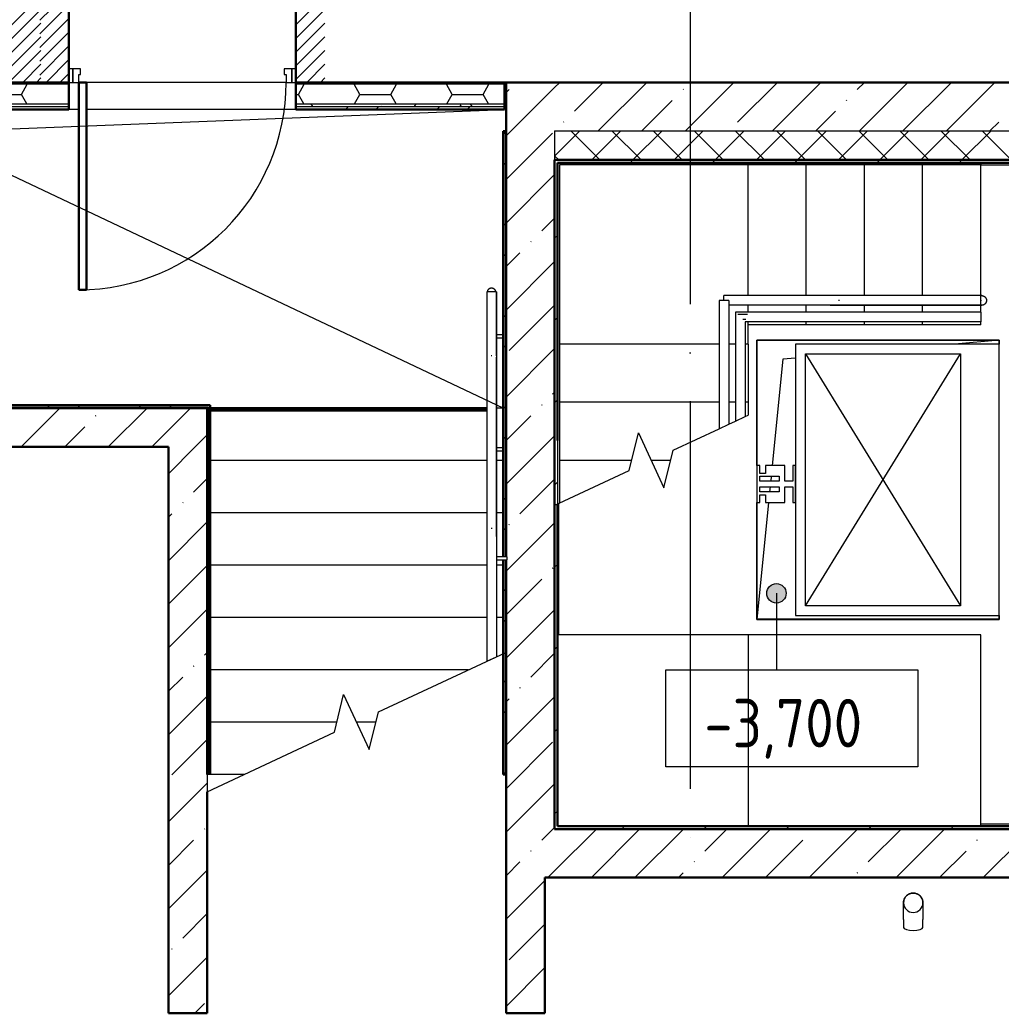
# Model space of a CAD drawing. Header units: millimetres. Extents: x -259809 to 472825, y -397243 to 31861.
# Drawn here: x -183625 to -178563, y -343376 to -338252 of the extents above; entities that cross this region are included whole.
import ezdxf

# ---------------------------------------------------------------- set-up
doc = ezdxf.new("R2010")
doc.units = ezdxf.units.MM
for name, pattern in [('ADSK_Линия сетки', [25, 20, -2.5, 0, -2.5]), ('ADSK_Сверху', [450, 300, -150]), ('ADSK_Штриховая_ш2 п1_5', [4.5, 3, -1.5])]:
    doc.linetypes.add(name, pattern=pattern)
for name, color, linetype, lineweight in [('Аннотация', 252, 'Continuous', 18), ('Двери', 252, 'Continuous', 9), ('Лестницы', 252, 'Continuous', 9), ('Линии', 7, 'Continuous', 9), ('Обобщенные модели', 252, 'Continuous', 18), ('Оборудование', 8, 'Continuous', 18), ('Ограждение', 252, 'Continuous', 9), ('Оси', 252, 'Continuous', 9), ('Отметки', 252, 'Continuous', 9), ('Перекрытие', 252, 'Continuous', 18), ('Стены внутренние', 252, 'Continuous', 18), ('Стены наружные', 252, 'Continuous', 18), ('Стены штриховка', 7, 'Continuous', 9)]:
    doc.layers.add(name, color=color, linetype=linetype, lineweight=lineweight)
doc.styles.add('GOST Common_2', font='', dxfattribs={"width": 0.9, "height": 250})
doc.styles.get('GOST Common_2').set_extended_font_data('GOST type B')
pattern_1 = [(0, (-204731, -798.36), (0, 600), []), (90, (-204731, -798.36), (-600, 4e-14), [])]

# ---------------------------------------------------------------- blocks, each defined once
blk = doc.blocks.new('подвал')
at = {"layer": 'Двери', "lineweight": 18, "true_color": 0x636466}
h = blk.add_hatch(dxfattribs=at)
h.set_pattern_fill('FP_1', color=251, angle=180, style=0, pattern_type=2)
h.set_pattern_definition([(225, (-184251.95, 14336.906), (35.3553, -35.3553), [])])
h.paths.add_polyline_path([(-183517, 14111.9), (-183517, 14561.9), (-183667, 14561.9), (-183667, 14111.9)])
h.paths.add_polyline_path([(-184987, 14111.9), (-184837, 14111.9), (-184837, 14561.9), (-184987, 14561.9)])
h = blk.add_hatch(dxfattribs=at)
h.set_pattern_fill('FP_1', color=251, angle=180, style=0, pattern_type=2)
h.set_pattern_definition([(225, (-182786.95, 14336.906), (35.3553, -35.3553), [])])
h.paths.add_polyline_path([(-182052, 14111.9), (-182052, 14561.9), (-182202, 14561.9), (-182202, 14111.9), (-182065.7, 14111.9)])
h.paths.add_polyline_path([(-183522, 14111.9), (-183372, 14111.9), (-183372, 14561.9), (-183522, 14561.9)])
at = {"layer": 'Ограждение', "true_color": 0x636466}
h = blk.add_hatch(dxfattribs=at)
h.set_pattern_fill('FP_22', color=251, style=0, pattern_type=2)
h.set_pattern_definition(pattern_1)
h.paths.add_polyline_path([(-177543.4, 13686.9), (-176542, 13686.9), (-176552, 13696.9), (-178668.7, 13696.9), (-178668.7, 13686.9)])
h = blk.add_hatch(dxfattribs=at)
h.set_pattern_fill('FP_22', color=251, style=0, pattern_type=2)
h.set_pattern_definition(pattern_1)
h.paths.add_polyline_path([(-180844.2, 11261.9), (-180844.2, 11940.2), (-180852, 11936.6), (-180852, 11261.9)])
h = blk.add_hatch(dxfattribs=at)
h.set_pattern_fill('FP_35', color=251, style=0, pattern_type=2)
h.set_pattern_definition(pattern_1)
h.paths.add_polyline_path([(-177543.4, 10274.9), (-177182, 10274.9), (-177192, 10284.9), (-178668.7, 10284.9), (-178668.7, 10274.9)])
at = {"layer": 'Отметки', "true_color": 0x636466}
h = blk.add_hatch(color=251, dxfattribs=at)
edge = h.paths.add_edge_path()
edge.add_arc((-179722.6, 11476.1), 50, 0, 360)
at = {"layer": 'Аннотация', "color": 251, "lineweight": 20, "true_color": 0x636466}
for p, q in [((-180293.7, 10581), (-180293.7, 11081)), ((-180293.7, 11081), (-178993.7, 11081)), ((-178993.7, 11081), (-178993.7, 10581)), ((-178993.7, 10581), (-180293.7, 10581))]:
    blk.add_line(p, q, dxfattribs=at)
at = {"layer": 'Двери', "color": 251, "linetype": 'ADSK_Штриховая_ш2 п1_5', "true_color": 0x636466}
for p, q in [((-183372, 14111.9), (-183372, 14561.9)), ((-182202, 14561.9), (-182202, 14111.9)), ((-183667, 14111.9), (-183517, 14111.9)), ((-183522, 14111.9), (-183372, 14111.9)), ((-182202, 14111.9), (-182052, 14111.9))]:
    blk.add_line(p, q, dxfattribs=at)
at = {"layer": 'Двери', "color": 251, "true_color": 0x636466}
for p, q in [((-183352, 14181.9), (-183372, 14181.9)), ((-183372, 14181.9), (-183372, 14111.9)), ((-183352, 14181.9), (-183352, 14111.9)), ((-183312, 14181.9), (-183352, 14181.9)), ((-183352, 14111.9), (-183352, 14181.9)), ((-183322, 14111.9), (-183322, 14151.9)), ((-183322, 14151.9), (-183312, 14151.9)), ((-183312, 14151.9), (-183312, 14181.9)), ((-182222, 14181.9), (-182262, 14181.9)), ((-182262, 14181.9), (-182262, 14151.9)), ((-182262, 14151.9), (-182252, 14151.9)), ((-182252, 14151.9), (-182252, 14111.9)), ((-182222, 14111.9), (-182222, 14181.9)), ((-182222, 14181.9), (-182222, 14111.9)), ((-182202, 14181.9), (-182222, 14181.9)), ((-182202, 14111.9), (-182202, 14181.9)), ((-183372, 14111.9), (-183352, 14111.9)), ((-183352, 14111.9), (-183322, 14111.9)), ((-182252, 14111.9), (-182222, 14111.9)), ((-182222, 14111.9), (-182202, 14111.9))]:
    blk.add_line(p, q, dxfattribs=at)
at = {"layer": 'Двери', "color": 251, "lineweight": 30, "true_color": 0x636466}
for p, q in [((-183282, 14111.9), (-183322, 14111.9)), ((-183322, 14111.9), (-183322, 13041.9)), ((-183282, 13041.9), (-183282, 14111.9)), ((-183322, 13041.9), (-183282, 13041.9))]:
    blk.add_line(p, q, dxfattribs=at)
at = {"layer": 'Двери', "color": 251, "true_color": 0x636466}
blk.add_arc((-183322, 14111.9), 1070, 270, 0, dxfattribs=at)
at = {"layer": 'Лестницы', "color": 251, "true_color": 0x636466}
for p, q in [((-179868.7, 13011.9), (-179868.7, 13686.9)), ((-179868.7, 13011.9), (-179868.7, 13686.9)), ((-179568.7, 13011.9), (-179568.7, 13686.9)), ((-179568.7, 13011.9), (-179568.7, 13686.9)), ((-179268.7, 13011.9), (-179268.7, 13686.9)), ((-179268.7, 13011.9), (-179268.7, 13686.9)), ((-178968.7, 13011.9), (-178968.7, 13686.9)), ((-178968.7, 13011.9), (-178968.7, 13686.9)), ((-178668.7, 13011.9), (-178668.7, 13686.9)), ((-178668.7, 13011.9), (-178668.7, 13686.9)), ((-179868.7, 12926.9), (-179868.7, 12961.9)), ((-179868.7, 12926.9), (-179868.7, 12961.9)), ((-179568.7, 12926.9), (-179568.7, 12961.9)), ((-179568.7, 12926.9), (-179568.7, 12961.9)), ((-179268.7, 12926.9), (-179268.7, 12961.9)), ((-179268.7, 12926.9), (-179268.7, 12961.9)), ((-178968.7, 12926.9), (-178968.7, 12961.9)), ((-178968.7, 12926.9), (-178968.7, 12961.9)), ((-178668.7, 12926.9), (-178668.7, 12961.9)), ((-178668.7, 12926.9), (-178668.7, 12961.9)), ((-179868.7, 12861.9), (-179868.7, 12876.9)), ((-179868.7, 12861.9), (-179868.7, 12876.9)), ((-179868.7, 12761.9), (-179868.7, 12861.9)), ((-179568.7, 12861.9), (-179868.7, 12861.9)), ((-179568.7, 12861.9), (-179568.7, 12876.9)), ((-179568.7, 12861.9), (-179568.7, 12876.9)), ((-179268.7, 12861.9), (-179568.7, 12861.9)), ((-179268.7, 12861.9), (-179268.7, 12876.9)), ((-179268.7, 12861.9), (-179268.7, 12876.9)), ((-178968.7, 12861.9), (-179268.7, 12861.9)), ((-178968.7, 12861.9), (-178968.7, 12876.9)), ((-178968.7, 12861.9), (-178968.7, 12876.9)), ((-178668.7, 12861.9), (-178968.7, 12861.9)), ((-178668.7, 12861.9), (-178668.7, 12876.9)), ((-178668.7, 12861.9), (-178668.7, 12876.9)), ((-180018.7, 12761.9), (-180842, 12761.9)), ((-180018.7, 12761.9), (-180842, 12761.9)), ((-179933.7, 12761.9), (-179968.7, 12761.9)), ((-179933.7, 12761.9), (-179968.7, 12761.9)), ((-179868.7, 12761.9), (-179883.7, 12761.9)), ((-179868.7, 12761.9), (-179883.7, 12761.9)), ((-179868.7, 12761.9), (-179868.7, 12461.9)), ((-180018.7, 12461.9), (-180842, 12461.9)), ((-180018.7, 12461.9), (-180842, 12461.9)), ((-179933.7, 12461.9), (-179968.7, 12461.9)), ((-179933.7, 12461.9), (-179968.7, 12461.9)), ((-179868.7, 12461.9), (-179883.7, 12461.9)), ((-179868.7, 12461.9), (-179883.7, 12461.9)), ((-179868.7, 12461.9), (-179868.7, 12395.1)), ((-181217.8, 12431.9), (-181220.7, 12431.9)), ((-181217.8, 12431.9), (-181220.7, 12431.9)), ((-181132, 12431.9), (-181167.2, 12431.9)), ((-181132, 12431.9), (-181167.2, 12431.9)), ((-179968.7, 12348.4), (-179933.7, 12364.7)), ((-179883.7, 12388.1), (-179868.7, 12395.1)), ((-180482, 12109.1), (-180434.7, 12303.5)), ((-180434.7, 12303.5), (-180302.7, 12020.3)), ((-180255.4, 12214.7), (-180018.7, 12325.1)), ((-180302.7, 12020.3), (-180255.4, 12214.7)), ((-181217.8, 12161.9), (-182644.2, 12161.9)), ((-181217.8, 12161.9), (-182644.2, 12161.9)), ((-181132, 12161.9), (-181167.2, 12161.9)), ((-181132, 12161.9), (-181167.2, 12161.9)), ((-180469.2, 12161.9), (-180842, 12161.9)), ((-180469.2, 12161.9), (-180842, 12161.9)), ((-180268.3, 12161.9), (-180368.7, 12161.9)), ((-180268.3, 12161.9), (-180368.7, 12161.9)), ((-180868.7, 11928.8), (-180482, 12109.1)), ((-181217.8, 11891.9), (-182644.2, 11891.9)), ((-181217.8, 11891.9), (-182644.2, 11891.9)), ((-181132, 11891.9), (-181167.2, 11891.9)), ((-181132, 11891.9), (-181167.2, 11891.9)), ((-181217.8, 11621.9), (-182644.2, 11621.9)), ((-181217.8, 11621.9), (-182644.2, 11621.9)), ((-181132, 11621.9), (-181167.2, 11621.9)), ((-181132, 11621.9), (-181167.2, 11621.9)), ((-181217.2, 11351.9), (-182644.2, 11351.9)), ((-181217.2, 11351.9), (-182644.2, 11351.9)), ((-181132, 11351.9), (-181167.2, 11351.9)), ((-181132, 11351.9), (-181167.2, 11351.9)), ((-181775.9, 10864.7), (-181119.2, 11171)), ((-181310.2, 11081.9), (-182644.2, 11081.9)), ((-181310.2, 11081.9), (-182644.2, 11081.9)), ((-182002.5, 10759.1), (-181955.2, 10953.5)), ((-181955.2, 10953.5), (-181823.2, 10670.3)), ((-181823.2, 10670.3), (-181775.9, 10864.7)), ((-181989.6, 10811.9), (-182644.2, 10811.9)), ((-181989.6, 10811.9), (-182644.2, 10811.9)), ((-181788.7, 10811.9), (-181889.2, 10811.9)), ((-181788.7, 10811.9), (-181889.2, 10811.9)), ((-182659.2, 10452.8), (-182002.5, 10759.1)), ((-182659.2, 10541.9), (-182659.2, 10452.8)), ((-182468.2, 10541.9), (-182659.2, 10541.9)), ((-182468.2, 10541.9), (-182659.2, 10541.9))]:
    blk.add_line(p, q, dxfattribs=at)
at = {"layer": 'Линии', "color": 251, "linetype": 'ADSK_Сверху', "ltscale": 100, "true_color": 0x636466}
for p, q in [((-183667, 13871.9), (-181124.5, 13971.9)), ((-181132, 12431.9), (-183667, 13631.9))]:
    blk.add_line(p, q, dxfattribs=at)
at = {"layer": 'Обобщенные модели', "color": 251, "true_color": 0x636466}
for p, q in [((-179067, 9793.5), (-179067, 9752.8)), ((-178967, 9752.8), (-178967, 9793.5))]:
    blk.add_line(p, q, dxfattribs=at)
at = {"layer": 'Обобщенные модели', "color": 251, "true_color": 0x636466, "flags": 128}
for points in [[(-179067, 9879.9), (-179066.9, 9881.9), (-179066.8, 9883.9), (-179066.6, 9885.9), (-179066.3, 9887.9), (-179066, 9889.8), (-179065.5, 9891.8), (-179065, 9893.7), (-179064.4, 9895.6), (-179063.7, 9897.5), (-179063, 9899.4), (-179062.2, 9901.2), (-179061.3, 9903), (-179060.3, 9904.7), (-179059.3, 9906.5), (-179058.2, 9908.1), (-179057.1, 9909.8), (-179055.8, 9911.3), (-179054.5, 9912.9), (-179053.2, 9914.4), (-179051.8, 9915.8), (-179050.3, 9917.1), (-179048.8, 9918.4), (-179047.2, 9919.7), (-179045.6, 9920.9), (-179044, 9922), (-179042.3, 9923), (-179040.5, 9924), (-179038.7, 9924.9), (-179036.9, 9925.7), (-179035.1, 9926.5), (-179033.2, 9927.2), (-179031.3, 9927.8), (-179029.4, 9928.3), (-179027.4, 9928.8), (-179025.4, 9929.2), (-179023.5, 9929.5), (-179021.5, 9929.7), (-179019.5, 9929.8), (-179017.5, 9929.9), (-179017, 9929.9)], [(-179017, 9929.9), (-179015, 9929.9), (-179013, 9929.7), (-179011, 9929.5), (-179009, 9929.3), (-179007, 9928.9), (-179005.1, 9928.5), (-179003.1, 9928), (-179001.2, 9927.4), (-178999.3, 9926.7), (-178997.5, 9926), (-178995.7, 9925.1), (-178993.9, 9924.3), (-178992.1, 9923.3), (-178990.4, 9922.3), (-178988.7, 9921.2), (-178987.1, 9920), (-178985.5, 9918.8), (-178984, 9917.5), (-178982.5, 9916.1), (-178981.1, 9914.7), (-178979.7, 9913.3), (-178978.4, 9911.8), (-178977.2, 9910.2), (-178976, 9908.6), (-178974.9, 9906.9), (-178973.8, 9905.2), (-178972.9, 9903.5), (-178971.9, 9901.7), (-178971.1, 9899.9), (-178970.3, 9898), (-178969.7, 9896.1), (-178969, 9894.2), (-178968.5, 9892.3), (-178968.1, 9890.4), (-178967.7, 9888.4), (-178967.4, 9886.4), (-178967.2, 9884.4), (-178967, 9882.4), (-178967, 9880.4), (-178967, 9879.9)], [(-179067, 9793.5), (-179067, 9798.3), (-179067, 9802.9), (-179067, 9807.5), (-179067, 9812), (-179067, 9816.4), (-179067, 9820.7), (-179067, 9824.9), (-179067, 9829), (-179067, 9832.9), (-179067, 9836.8), (-179067, 9840.5), (-179067, 9844.1), (-179067, 9847.5), (-179067, 9850.8), (-179067, 9853.9), (-179067, 9856.9), (-179067, 9859.7), (-179067, 9862.3), (-179067, 9864.8), (-179067, 9867.1), (-179067, 9869.2), (-179067, 9871.1), (-179067, 9872.9), (-179067, 9874.4), (-179067, 9875.8), (-179067, 9877), (-179067, 9878), (-179067, 9878.7), (-179067, 9879.3), (-179067, 9879.7), (-179067, 9879.9), (-179067, 9879.9)], [(-178967, 9879.9), (-178967, 9879.8), (-178967, 9879.5), (-178967, 9879), (-178967, 9878.3), (-178967, 9877.4), (-178967, 9876.3), (-178967, 9875), (-178967, 9873.6), (-178967, 9871.9), (-178967, 9870), (-178967, 9868), (-178967, 9865.8), (-178967, 9863.4), (-178967, 9860.8), (-178967, 9858.1), (-178967, 9855.2), (-178967, 9852.1), (-178967, 9848.9), (-178967, 9845.5), (-178967, 9842), (-178967, 9838.3), (-178967, 9834.5), (-178967, 9830.6), (-178967, 9826.6), (-178967, 9822.4), (-178967, 9818.2), (-178967, 9813.8), (-178967, 9809.4), (-178967, 9804.8), (-178967, 9800.2), (-178967, 9795.5), (-178967, 9793.5)]]:
    blk.add_lwpolyline(points, dxfattribs=at)
at = {"layer": 'Обобщенные модели', "color": 251, "true_color": 0x636466}
for start, end in [(90, 270), (270, 90)]:
    blk.add_arc((-179017, 9879.9), 50, start, end, dxfattribs=at)
for start_param, end_param in [(3.141593, 4.712389), (4.712389, 6.283185)]:
    blk.add_ellipse((-179017, 9752.8), major_axis=(50, 0), ratio=0.309017, start_param=start_param, end_param=end_param, dxfattribs=at)
at = {"layer": 'Оборудование', "color": 251, "true_color": 0x636466}
for p, q in [((-179823.4, 12781.9), (-179823.4, 12134.9)), ((-178573.4, 12781.9), (-179823.4, 12781.9)), ((-178573.4, 12761.9), (-179623.4, 12761.9)), ((-179623.4, 12761.9), (-179623.4, 11361.9)), ((-178573.4, 12781.9), (-178802, 12761.9)), ((-178573.4, 12761.9), (-178573.4, 12781.9)), ((-178573.4, 11361.9), (-178573.4, 12761.9)), ((-179573.4, 11411.9), (-178773.4, 12711.9)), ((-179573.4, 12711.9), (-178773.4, 11411.9)), ((-179573.4, 11411.9), (-179573.4, 12711.9)), ((-179573.4, 12711.9), (-178773.4, 12711.9)), ((-178773.4, 12711.9), (-178773.4, 11411.9)), ((-179689.1, 12684.3), (-179744, 12134.9)), ((-179623.4, 12690), (-179689.1, 12684.3)), ((-179808.4, 12134.9), (-179823.4, 12134.9)), ((-179823.4, 12134.9), (-179823.4, 11944.9)), ((-179808.4, 12094.9), (-179808.4, 12134.9)), ((-179778.4, 12094.9), (-179808.4, 12094.9)), ((-179723.4, 12134.9), (-179778.4, 12134.9)), ((-179778.4, 12134.9), (-179778.4, 12094.9)), ((-179678.4, 12134.9), (-179723.4, 12134.9)), ((-179678.4, 12054.9), (-179678.4, 12134.9)), ((-179623.4, 12134.9), (-179638.4, 12134.9)), ((-179638.4, 12134.9), (-179638.4, 12054.9)), ((-179623.4, 11944.9), (-179623.4, 12134.9)), ((-179808.4, 12079.9), (-179708.4, 12079.9)), ((-179808.4, 12054.9), (-179808.4, 12079.9)), ((-179708.4, 12054.9), (-179808.4, 12054.9)), ((-179749.5, 12079.9), (-179752, 12054.9)), ((-179708.4, 12079.9), (-179708.4, 12054.9)), ((-179638.4, 12054.9), (-179678.4, 12054.9)), ((-179808.4, 11999.9), (-179808.4, 12024.9)), ((-179808.4, 12024.9), (-179708.4, 12024.9)), ((-179708.4, 11999.9), (-179808.4, 11999.9)), ((-179755, 12024.9), (-179757.5, 11999.9)), ((-179708.4, 12024.9), (-179708.4, 11999.9)), ((-179678.4, 11944.9), (-179678.4, 12024.9)), ((-179678.4, 12024.9), (-179638.4, 12024.9)), ((-179638.4, 12024.9), (-179638.4, 11944.9)), ((-179763.1, 11944.9), (-179823.4, 11341.9)), ((-179823.4, 11944.9), (-179823.4, 11341.9)), ((-179823.4, 11944.9), (-179808.4, 11944.9)), ((-179808.4, 11944.9), (-179808.4, 11984.9)), ((-179808.4, 11984.9), (-179778.4, 11984.9)), ((-179778.4, 11984.9), (-179778.4, 11944.9)), ((-179778.4, 11944.9), (-179723.4, 11944.9)), ((-179723.4, 11944.9), (-179678.4, 11944.9)), ((-179638.4, 11944.9), (-179623.4, 11944.9)), ((-178773.4, 11411.9), (-179573.4, 11411.9)), ((-179823.4, 11341.9), (-178573.4, 11341.9)), ((-179623.4, 11361.9), (-178573.4, 11361.9)), ((-178573.4, 11341.9), (-178573.4, 11361.9))]:
    blk.add_line(p, q, dxfattribs=at)
at = {"layer": 'Ограждение', "color": 251, "true_color": 0x636466}
for p, q in [((-180842, 13686.9), (-180842, 13061.9)), ((-179868.7, 13686.9), (-180842, 13686.9)), ((-178668.7, 13686.9), (-179868.7, 13686.9)), ((-178668.7, 13696.9), (-178668.7, 13686.9)), ((-178668.7, 13686.9), (-176542, 13686.9)), ((-181217.2, 13031.9), (-181217.2, 12701.5)), ((-181167.2, 13031.9), (-181217.2, 13031.9)), ((-181217.2, 13031.9), (-181217.2, 12701.9)), ((-181189.9, 13031.9), (-181194.5, 13031.9)), ((-181167.2, 12701.5), (-181167.2, 13031.9)), ((-181167.2, 13031.9), (-181167.2, 12701.9)), ((-180842, 13061.9), (-180842, 11941.2)), ((-179968.7, 12986.9), (-180018.7, 12986.9)), ((-180018.7, 12986.9), (-180018.7, 12325.1)), ((-179993.7, 12986.9), (-179993.7, 13011.9)), ((-179868.7, 13011.9), (-179993.7, 13011.9)), ((-179968.7, 12986.9), (-179968.7, 12348.4)), ((-178668, 13011.9), (-179868.7, 13011.9)), ((-178668, 13011.9), (-179445.2, 13011.9)), ((-179398.7, 12984.3), (-179398.7, 12989.5)), ((-178668, 12961.9), (-178668, 13011.9)), ((-179868.7, 12961.9), (-179968.7, 12961.9)), ((-179933.7, 12926.9), (-179933.7, 12759.9)), ((-179868.7, 12926.9), (-179933.7, 12926.9)), ((-179872.5, 12914.4), (-179921.2, 12914.4)), ((-178668, 12961.9), (-179868.7, 12961.9)), ((-178668, 12926.9), (-179868.7, 12926.9)), ((-179445.2, 12961.9), (-178668, 12961.9)), ((-178668, 12926.9), (-178668, 12876.9)), ((-179880, 12889.4), (-179896.2, 12889.4)), ((-179883.7, 12876.9), (-179883.7, 12759.9)), ((-178668, 12876.9), (-179883.7, 12876.9)), ((-181132, 12809.5), (-181167.2, 12809.5)), ((-181167.2, 12794.5), (-181132, 12794.5)), ((-179933.7, 12759.9), (-179933.7, 12364.7)), ((-179883.7, 12759.9), (-179883.7, 12388.1)), ((-181217.2, 12701.9), (-181217.2, 11125.3)), ((-181217.2, 12693.7), (-181217.2, 11768.9)), ((-181167.2, 12701.9), (-181167.2, 11148.6)), ((-181167.2, 11768.9), (-181167.2, 12693.7)), ((-179933.7, 12364.7), (-179883.7, 12388.1)), ((-179933.7, 12364.7), (-179883.7, 12388.1)), ((-180018.7, 12325.1), (-179968.7, 12348.4)), ((-180852, 12264.9), (-180852, 11936.6)), ((-181132, 12226.4), (-181167.2, 12226.4)), ((-181167.2, 12211.4), (-181132, 12211.4)), ((-180852, 11936.6), (-180842, 11941.2)), ((-180844.2, 11261.9), (-180844.2, 11940.2)), ((-181189.6, 11810.7), (-181194.8, 11810.7)), ((-181112.2, 11663.9), (-181167.2, 11663.9)), ((-181167.2, 11648.9), (-181112.2, 11648.9)), ((-181112.2, 11656.4), (-181112.2, 11663.9)), ((-181112.2, 11648.9), (-181112.2, 11656.4)), ((-181217.2, 11125.3), (-181167.2, 11148.6)), ((-177192, 10284.9), (-178668.7, 10284.9))]:
    blk.add_line(p, q, dxfattribs=at)
at = {"layer": 'Ограждение', "color": 251, "true_color": 0x636466, "flags": 128}
for points in [[(-181212.2, 13031.9), (-181212.2, 13032.7), (-181212.1, 13033.5), (-181212, 13034.3), (-181211.9, 13035.1), (-181211.8, 13035.9), (-181211.6, 13036.7), (-181211.4, 13037.4), (-181211.2, 13038.2), (-181210.9, 13039), (-181210.6, 13039.7), (-181210.3, 13040.4), (-181209.9, 13041.1), (-181209.5, 13041.8), (-181209.1, 13042.5), (-181208.7, 13043.2), (-181208.2, 13043.8), (-181207.7, 13044.5), (-181207.2, 13045.1), (-181206.7, 13045.7), (-181206.1, 13046.3), (-181205.5, 13046.8), (-181204.9, 13047.3), (-181204.3, 13047.8), (-181203.7, 13048.3), (-181203, 13048.7), (-181202.3, 13049.2), (-181201.6, 13049.5), (-181200.9, 13049.9), (-181200.2, 13050.2), (-181199.4, 13050.5), (-181198.7, 13050.8), (-181197.9, 13051.1), (-181197.2, 13051.3), (-181196.4, 13051.5), (-181195.6, 13051.6), (-181194.8, 13051.7), (-181194, 13051.8), (-181193.2, 13051.9), (-181192.4, 13051.9), (-181192.2, 13051.9)], [(-181192.2, 13051.9), (-181191.4, 13051.9), (-181190.6, 13051.8), (-181189.8, 13051.8), (-181189, 13051.7), (-181188.2, 13051.5), (-181187.4, 13051.3), (-181186.7, 13051.1), (-181185.9, 13050.9), (-181185.1, 13050.6), (-181184.4, 13050.3), (-181183.7, 13050), (-181183, 13049.6), (-181182.3, 13049.3), (-181181.6, 13048.9), (-181180.9, 13048.4), (-181180.2, 13047.9), (-181179.6, 13047.5), (-181179, 13046.9), (-181178.4, 13046.4), (-181177.8, 13045.8), (-181177.3, 13045.3), (-181176.8, 13044.6), (-181176.3, 13044), (-181175.8, 13043.4), (-181175.4, 13042.7), (-181174.9, 13042), (-181174.6, 13041.3), (-181174.2, 13040.6), (-181173.9, 13039.9), (-181173.5, 13039.2), (-181173.3, 13038.4), (-181173, 13037.6), (-181172.8, 13036.9), (-181172.6, 13036.1), (-181172.5, 13035.3), (-181172.4, 13034.5), (-181172.3, 13033.7), (-181172.2, 13032.9), (-181172.2, 13032.1), (-181172.2, 13031.9)], [(-178663.8, 13011.9), (-178663.8, 13011.9), (-178663.9, 13011.9), (-178664.1, 13011.9), (-178664.3, 13011.9), (-178664.6, 13011.9), (-178664.9, 13011.9), (-178665.3, 13011.9), (-178665.7, 13011.9), (-178666.2, 13011.9), (-178666.8, 13011.9), (-178667.4, 13011.9), (-178668, 13011.9), (-178668.8, 13011.9), (-178669.5, 13011.9), (-178670.4, 13011.9), (-178671.2, 13011.9), (-178672.2, 13011.9), (-178673.1, 13011.9), (-178674.1, 13011.9), (-178675.2, 13011.9), (-178676.3, 13011.9), (-178677.4, 13011.9), (-178678.6, 13011.9), (-178679.8, 13011.9), (-178681.1, 13011.9), (-178681.3, 13011.9)], [(-178668, 12988.9), (-178668, 12986.9), (-178668, 12984.9)], [(-178667.6, 13011.9), (-178667, 13011.9), (-178666.4, 13011.9), (-178665.9, 13011.9), (-178665.4, 13011.9), (-178665, 13011.9), (-178664.7, 13011.9), (-178664.4, 13011.9), (-178664.1, 13011.9), (-178664, 13011.9), (-178663.9, 13011.9), (-178663.8, 13011.9), (-178663.8, 13011.9)], [(-178663.8, 13011.9), (-178662.8, 13011.9), (-178661.8, 13011.8), (-178660.8, 13011.7), (-178659.8, 13011.6), (-178658.8, 13011.4), (-178657.9, 13011.2), (-178656.9, 13010.9), (-178655.9, 13010.6), (-178655, 13010.3), (-178654.1, 13009.9), (-178653.2, 13009.5), (-178652.3, 13009.1), (-178651.4, 13008.6), (-178650.5, 13008.1), (-178649.7, 13007.5), (-178648.9, 13007), (-178648.1, 13006.3), (-178647.3, 13005.7), (-178646.6, 13005), (-178645.9, 13004.3), (-178645.2, 13003.6), (-178644.5, 13002.8), (-178643.9, 13002.1), (-178643.3, 13001.2), (-178642.8, 13000.4), (-178642.3, 12999.6), (-178641.8, 12998.7), (-178641.3, 12997.8), (-178640.9, 12996.9), (-178640.5, 12996), (-178640.2, 12995), (-178639.9, 12994.1), (-178639.6, 12993.1), (-178639.4, 12992.1), (-178639.2, 12991.2), (-178639, 12990.2), (-178638.9, 12989.2), (-178638.8, 12988.2), (-178638.8, 12987.2), (-178638.8, 12986.9)], [(-178638.8, 12986.9), (-178638.8, 12985.9), (-178638.9, 12984.9), (-178639, 12983.9), (-178639.1, 12982.9), (-178639.3, 12981.9), (-178639.5, 12981), (-178639.8, 12980), (-178640.1, 12979), (-178640.4, 12978.1), (-178640.8, 12977.2), (-178641.2, 12976.3), (-178641.6, 12975.4), (-178642.1, 12974.5), (-178642.6, 12973.6), (-178643.2, 12972.8), (-178643.8, 12972), (-178644.4, 12971.2), (-178645, 12970.4), (-178645.7, 12969.7), (-178646.4, 12969), (-178647.1, 12968.3), (-178647.9, 12967.6), (-178648.7, 12967), (-178649.5, 12966.4), (-178650.3, 12965.9), (-178651.2, 12965.3), (-178652, 12964.9), (-178652.9, 12964.4), (-178653.8, 12964), (-178654.8, 12963.6), (-178655.7, 12963.3), (-178656.6, 12963), (-178657.6, 12962.7), (-178658.6, 12962.5), (-178659.6, 12962.3), (-178660.6, 12962.1), (-178661.5, 12962), (-178662.5, 12961.9), (-178663.5, 12961.9), (-178663.8, 12961.9)], [(-178681.3, 12961.9), (-178680, 12961.9), (-178678.8, 12961.9), (-178677.6, 12961.9), (-178676.5, 12961.9), (-178675.4, 12961.9), (-178674.3, 12961.9), (-178673.3, 12961.9), (-178672.3, 12961.9), (-178671.4, 12961.9), (-178670.5, 12961.9), (-178669.7, 12961.9), (-178668.9, 12961.9), (-178668.2, 12961.9), (-178667.5, 12961.9), (-178666.9, 12961.9), (-178666.3, 12961.9), (-178665.8, 12961.9), (-178665.4, 12961.9), (-178665, 12961.9), (-178664.6, 12961.9), (-178664.3, 12961.9), (-178664.1, 12961.9), (-178664, 12961.9), (-178663.9, 12961.9), (-178663.8, 12961.9)], [(-178663.8, 12961.9), (-178663.8, 12961.9), (-178663.9, 12961.9), (-178664.1, 12961.9), (-178664.3, 12961.9), (-178664.6, 12961.9), (-178664.9, 12961.9), (-178665.3, 12961.9), (-178665.7, 12961.9), (-178666.2, 12961.9), (-178666.8, 12961.9), (-178667.4, 12961.9), (-178668, 12961.9)]]:
    blk.add_lwpolyline(points, dxfattribs=at)
at = {"layer": 'Ограждение', "color": 251, "true_color": 0x636466}
for start_param, end_param in [(4.712389, 4.791601), (4.633177, 4.712389)]:
    blk.add_ellipse((-178681.3, 12986.9), major_axis=(0, 25), ratio=0.533794, start_param=start_param, end_param=end_param, dxfattribs=at)
blk.add_open_spline([(-181190.3, 12701.9), (-181190.9, 12701.9), (-181192.2, 12701.9), (-181193.4, 12701.9), (-181194.1, 12701.9)], degree=3, dxfattribs=at)
at = {"layer": 'Оси', "color": 251, "linetype": 'ADSK_Линия сетки', "ltscale": 100, "true_color": 0x636466}
blk.add_line((-180167, 29967.6), (-180167, 10061.9), dxfattribs=at)
at = {"layer": 'Отметки', "color": 251, "lineweight": 20, "true_color": 0x636466}
for p, q in [((-179722.6, 11476.1), (-179722.6, 11081)), ((-179722.6, 11081), (-179643.7, 11081))]:
    blk.add_line(p, q, dxfattribs=at)
at = {"layer": 'Отметки', "color": 251, "true_color": 0x636466}
blk.add_circle((-179722.6, 11476.1), 50, dxfattribs=at)
at = {"layer": 'Перекрытие', "color": 251, "true_color": 0x636466}
for p, q in [((-179823.4, 12134.9), (-179823.4, 12781.9)), ((-179823.4, 12781.9), (-178573.4, 12781.9)), ((-178573.4, 12781.9), (-178573.4, 12761.9)), ((-179823.4, 11341.9), (-179823.4, 11944.9)), ((-178573.4, 11341.9), (-179823.4, 11341.9)), ((-178573.4, 11361.9), (-178573.4, 11341.9)), ((-178668.7, 11261.9), (-180852, 11261.9)), ((-179868.7, 11261.9), (-179868.7, 10274.9)), ((-178668.7, 10274.9), (-178668.7, 11261.9))]:
    blk.add_line(p, q, dxfattribs=at)
at = {"layer": 'Стены внутренние', "color": 251, "linetype": 'Continuous', "lineweight": 9, "true_color": 0x636466}
for p, q in [((-180867, 13731.9), (-180736.9, 13861.9)), ((-180633.2, 13711.9), (-180783.2, 13861.9)), ((-180674.8, 13711.9), (-180524.8, 13861.9)), ((-180421.1, 13711.9), (-180571.1, 13861.9)), ((-180462.6, 13711.9), (-180312.6, 13861.9)), ((-180208.9, 13711.9), (-180358.9, 13861.9)), ((-180250.5, 13711.9), (-180100.5, 13861.9)), ((-179996.8, 13711.9), (-180146.8, 13861.9)), ((-180038.4, 13711.9), (-179888.4, 13861.9)), ((-179784.7, 13711.9), (-179934.7, 13861.9)), ((-179826.2, 13711.9), (-179676.2, 13861.9)), ((-179572.6, 13711.9), (-179722.6, 13861.9)), ((-179614.1, 13711.9), (-179464.1, 13861.9)), ((-179360.4, 13711.9), (-179510.4, 13861.9)), ((-179402, 13711.9), (-179252, 13861.9)), ((-179148.3, 13711.9), (-179298.3, 13861.9)), ((-179189.8, 13711.9), (-179039.8, 13861.9)), ((-178936.2, 13711.9), (-179086.2, 13861.9)), ((-178977.7, 13711.9), (-178827.7, 13861.9)), ((-178724, 13711.9), (-178874, 13861.9)), ((-178765.6, 13711.9), (-178615.6, 13861.9)), ((-178511.9, 13711.9), (-178661.9, 13861.9)), ((-180845.3, 13711.9), (-180867, 13733.5))]:
    blk.add_line(p, q, dxfattribs=at)
at = {"layer": 'Стены внутренние', "color": 251, "lineweight": 30, "true_color": 0x636466}
blk.add_line((-180867, 13711.9), (-176567, 13711.9), dxfattribs=at)
at = {"layer": 'Стены наружные', "color": 251, "lineweight": 30, "true_color": 0x636466}
for p, q in [((-183372, 13971.9), (-183372, 15786.9)), ((-182202, 14561.9), (-182202, 13971.9)), ((-183667, 14111.9), (-183372, 14111.9)), ((-176917, 14111.9), (-182202, 14111.9)), ((-181124.5, 13971.9), (-181124.5, 14101.9)), ((-181124.5, 14101.9), (-181123.5, 14101.9)), ((-181123.5, 14101.9), (-181123.5, 14111.9)), ((-181117, 11663.9), (-181117, 14111.9)), ((-183667, 13971.9), (-183372, 13971.9)), ((-182202, 13971.9), (-181124.5, 13971.9)), ((-181117, 13859.9), (-181132, 13859.9)), ((-181132, 13859.9), (-181132, 11663.7)), ((-180867, 10259.9), (-180867, 13711.9)), ((-180852, 12264.4), (-180852, 13696.9)), ((-180852, 13696.9), (-176552, 13696.9)), ((-184877, 12431.9), (-181220.7, 12431.9)), ((-182644.2, 12446.9), (-184862, 12446.9)), ((-182659.2, 10541.9), (-182659.2, 12431.9)), ((-182659.2, 12418.9), (-181220.7, 12418.9)), ((-182644.2, 10541.9), (-182644.2, 12446.9)), ((-181220.7, 12418.9), (-181220.7, 12431.9)), ((-185077, 12231.9), (-182859.2, 12231.9)), ((-182859.2, 12231.9), (-182859.2, 9310.4)), ((-180852, 10274.9), (-180852, 11936.6)), ((-181132, 11649.2), (-181132, 10541.9)), ((-181117, 9310.4), (-181117, 11648.9)), ((-181132, 10541.9), (-181117, 10541.9)), ((-182659.2, 9310.4), (-182659.2, 10452.8)), ((-177167, 10259.9), (-180867, 10259.9)), ((-177182, 10274.9), (-180852, 10274.9)), ((-180917, 10009.9), (-176917, 10009.9)), ((-180917, 9310.4), (-180917, 10009.9)), ((-182859.2, 9310.4), (-182659.2, 9310.4)), ((-181117, 9310.4), (-180917, 9310.4))]:
    blk.add_line(p, q, dxfattribs=at)
at = {"layer": 'Стены наружные', "color": 251, "linetype": 'Continuous', "lineweight": 9, "true_color": 0x636466}
for p, q in [((-183617.2, 14049.6), (-183587, 14101.9)), ((-182188.4, 14049.6), (-182158.3, 14101.9)), ((-181870.9, 14049.7), (-181901, 14101.9)), ((-181712.2, 14049.6), (-181682, 14101.9)), ((-181394.6, 14049.7), (-181424.8, 14101.9)), ((-181235.9, 14049.6), (-181205.7, 14101.9)), ((-180867, 14085.4), (-180840.4, 14111.9)), ((-180764.9, 13962.9), (-180615.9, 14111.9)), ((-180641.4, 13861.9), (-180391.4, 14111.9)), ((-180192.4, 13861.9), (-179942.4, 14111.9)), ((-179923, 13906.8), (-179717.9, 14111.9)), ((-179743.4, 13861.9), (-179493.4, 14111.9)), ((-179305.6, 14075.2), (-179268.9, 14111.9)), ((-179294.4, 13861.9), (-179044.4, 14111.9)), ((-179069.9, 13861.9), (-178819.9, 14111.9)), ((-178845.4, 13861.9), (-178595.4, 14111.9)), ((-183667, 14049.7), (-183617.2, 14049.7)), ((-183589.6, 14001.9), (-183617.1, 14049.7)), ((-182202, 14049.7), (-182188.5, 14049.7)), ((-182160.8, 14001.9), (-182188.4, 14049.7)), ((-181898.5, 14001.9), (-181870.9, 14049.6)), ((-181871, 14049.7), (-181712.2, 14049.7)), ((-181870.9, 14049.6), (-181870.9, 14049.6)), ((-181870.9, 14049.6), (-181870.9, 14049.6)), ((-181684.6, 14001.9), (-181712.1, 14049.7)), ((-181422.2, 14001.9), (-181394.7, 14049.6)), ((-181394.7, 14049.7), (-181236, 14049.7)), ((-181394.7, 14049.6), (-181394.7, 14049.6)), ((-181394.7, 14049.6), (-181394.7, 14049.6)), ((-181208.3, 14001.9), (-181235.9, 14049.7)), ((-181117, 13835.4), (-180867, 14085.4)), ((-181117, 14059.9), (-181101.7, 14075.2)), ((-180203.6, 14075.2), (-180201.3, 14077.6)), ((-183459.2, 14001.9), (-183459.4, 14001.5)), ((-182113.7, 13986.9), (-182122.3, 14001.9)), ((-181884.9, 13997.1), (-181887.7, 14001.9)), ((-181761.7, 13986.9), (-181762.9, 13988.9)), ((-181582.1, 14001.9), (-181590.8, 13986.9)), ((-181350.9, 13996), (-181356.1, 13986.9)), ((-181292.6, 13987.1), (-181301.1, 14001.9)), ((-180416.9, 13861.9), (-180259.8, 14019.1)), ((-179361.7, 14019.1), (-179359.4, 14021.4)), ((-181945.8, 13971.9), (-181930.8, 13986.9)), ((-181788.7, 13971.9), (-181773.7, 13986.9)), ((-181474.4, 13971.9), (-181459.4, 13986.9)), ((-181317.2, 13971.9), (-181302.2, 13986.9)), ((-179518.9, 13861.9), (-179417.9, 13962.9)), ((-180821, 13906.8), (-180818.7, 13909.2)), ((-178620.9, 13861.9), (-178576, 13906.8)), ((-181132, 13842.9), (-181122, 13852.9)), ((-181117, 13610.9), (-180877.2, 13850.7)), ((-181132, 13685.7), (-181122, 13695.7)), ((-180477.6, 13696.9), (-180462.6, 13711.9)), ((-180053.4, 13696.9), (-180038.4, 13711.9)), ((-179629.1, 13696.9), (-179614.1, 13711.9)), ((-179204.8, 13696.9), (-179189.8, 13711.9)), ((-178780.6, 13696.9), (-178765.6, 13711.9)), ((-181117, 13386.4), (-180867, 13636.4)), ((-181132, 13371.4), (-181122, 13381.4)), ((-181117, 13385.2), (-181122, 13376.5)), ((-180933.3, 13345.5), (-180867, 13411.9)), ((-180867, 13307.6), (-180852, 13322.6)), ((-180989.4, 13289.4), (-180987.1, 13291.8)), ((-181132, 13214.2), (-181122, 13224.2)), ((-181117, 13161.9), (-181045.5, 13233.3)), ((-181117, 12937.4), (-180867, 13187.4)), ((-181101.7, 12728.1), (-180867, 12962.9)), ((-181132, 12899.9), (-181122, 12909.9)), ((-180867, 12883.3), (-180852, 12898.3)), ((-181132, 12742.8), (-181122, 12752.8)), ((-181117, 12488.4), (-180867, 12738.4)), ((-181117.8, 12571), (-181122, 12563.7)), ((-180877.2, 12503.6), (-180867, 12513.9)), ((-180867, 12459.1), (-180852, 12474.1)), ((-183618.5, 12231.9), (-183418.5, 12431.9)), ((-183480.8, 12436.9), (-183470.8, 12446.9)), ((-183323.7, 12436.9), (-183313.7, 12446.9)), ((-183169.5, 12231.9), (-182969.5, 12431.9)), ((-183009.4, 12436.9), (-182999.4, 12446.9)), ((-182975.7, 12431.9), (-182978.6, 12436.9)), ((-182945, 12231.9), (-182745, 12431.9)), ((-182852.2, 12436.9), (-182842.2, 12446.9)), ((-182616.2, 12418.9), (-182617.9, 12421.9)), ((-182552.9, 12421.9), (-182542.9, 12431.9)), ((-182395.7, 12421.9), (-182385.7, 12431.9)), ((-182081.4, 12421.9), (-182071.4, 12431.9)), ((-182029.6, 12418.9), (-182031.4, 12421.9)), ((-181924.3, 12421.9), (-181914.3, 12431.9)), ((-181610, 12421.9), (-181600, 12431.9)), ((-181452.8, 12421.9), (-181442.8, 12431.9)), ((-181132, 12428.5), (-181122, 12438.5)), ((-180933.3, 12447.5), (-180930.9, 12449.9)), ((-183234.5, 12391.4), (-183232.1, 12393.8)), ((-181117, 12263.9), (-180989.4, 12391.4)), ((-183394, 12231.9), (-183290.6, 12335.3)), ((-182654.2, 12320.6), (-182644.2, 12330.6)), ((-182720.4, 12231.9), (-182659.2, 12293.2)), ((-182654.2, 12281.5), (-182659.2, 12290.2)), ((-181132, 12271.3), (-181122, 12281.3)), ((-181117, 12039.4), (-180867, 12289.4)), ((-182859.2, 12093.2), (-182720.4, 12231.9)), ((-182654.2, 12163.5), (-182644.2, 12173.5)), ((-182659.2, 12104.8), (-182654.2, 12104.8)), ((-182729.3, 11998.5), (-182659.2, 12068.7)), ((-181045.5, 11886.2), (-180867, 12064.8)), ((-180867, 12034.8), (-180852, 12049.8)), ((-182785.5, 11942.4), (-182783.1, 11944.7)), ((-181132, 11957), (-181122, 11967)), ((-182658.1, 11935.1), (-182659.2, 11933.1)), ((-182659.2, 11901.6), (-182654.2, 11901.6)), ((-182859.2, 11868.7), (-182841.6, 11886.2)), ((-182859.2, 11644.2), (-182659.2, 11844.2)), ((-182654.2, 11849.2), (-182644.2, 11859.2)), ((-181119.3, 11858.1), (-181122, 11862.8)), ((-181117, 11590.3), (-180867, 11840.3)), ((-181132, 11799.8), (-181122, 11809.8)), ((-181101.7, 11830.1), (-181099.3, 11832.5)), ((-182654.2, 11692), (-182644.2, 11702)), ((-182655.9, 11674.9), (-182659.2, 11680.6)), ((-182859.2, 11419.6), (-182659.2, 11619.6)), ((-182659.2, 11596.8), (-182654.2, 11596.8)), ((-180877.2, 11605.6), (-180874.8, 11608)), ((-180867, 11610.5), (-180852, 11625.5)), ((-181117, 11365.8), (-180933.3, 11549.5)), ((-181132, 11485.5), (-181122, 11495.5)), ((-182859.2, 11195.1), (-182659.2, 11395.1)), ((-182654.2, 11377.7), (-182644.2, 11387.7)), ((-181117, 11141.3), (-180867, 11391.3)), ((-181132, 11328.4), (-181122, 11338.4)), ((-182654.2, 11220.5), (-182644.2, 11230.5)), ((-182673.2, 11156.6), (-182659.2, 11170.6)), ((-180867, 11186.3), (-180852, 11201.3)), ((-180989.4, 11044.3), (-180867, 11166.8)), ((-182729.3, 11100.5), (-182727, 11102.8)), ((-182859.2, 10970.6), (-182785.5, 11044.3)), ((-181132, 11014.1), (-181122, 11024.1)), ((-182659.2, 10987.2), (-182654.2, 10987.2)), ((-181045.5, 10988.2), (-181043.2, 10990.6)), ((-182859.2, 10746.1), (-182659.2, 10946.1)), ((-182654.2, 10906.2), (-182644.2, 10916.2)), ((-181117, 10692.3), (-180867, 10942.3)), ((-181117, 10916.8), (-181101.7, 10932.1)), ((-181132, 10856.9), (-181122, 10866.9)), ((-182659.2, 10784), (-182654.2, 10784)), ((-180867, 10762), (-180852, 10777)), ((-182841.6, 10539.2), (-182659.2, 10721.6)), ((-182654.2, 10749.1), (-182644.2, 10759.1)), ((-181117, 10467.8), (-180877.2, 10707.6)), ((-182654.2, 10655.9), (-182655.4, 10658)), ((-181132, 10542.6), (-181122, 10552.6)), ((-182859.2, 10297.1), (-182659.2, 10497.1)), ((-181117, 10243.3), (-180867, 10493.3)), ((-180867, 10337.7), (-180852, 10352.7)), ((-182673.2, 10258.6), (-182670.8, 10260.9)), ((-180933.3, 10202.5), (-180867, 10268.8)), ((-180867, 10044.3), (-180651.3, 10259.9)), ((-180676.8, 10009.9), (-180428.2, 10258.6)), ((-180520.5, 10259.9), (-180505.5, 10274.9)), ((-180452.3, 10009.9), (-180202.3, 10259.9)), ((-180096.3, 10259.9), (-180081.3, 10274.9)), ((-180091.4, 10146.3), (-179977.8, 10259.9)), ((-180003.3, 10009.9), (-179753.3, 10259.9)), ((-179672, 10259.9), (-179657, 10274.9)), ((-179554.3, 10009.9), (-179304.3, 10259.9)), ((-179530.1, 10258.6), (-179528.8, 10259.9)), ((-179249.5, 10090.2), (-179079.8, 10259.9)), ((-179247.7, 10259.9), (-179232.7, 10274.9)), ((-179105.3, 10009.9), (-178855.3, 10259.9)), ((-178823.5, 10259.9), (-178808.5, 10274.9)), ((-178656.3, 10009.9), (-178406.3, 10259.9)), ((-178632.1, 10258.6), (-178630.8, 10259.9)), ((-182859.2, 10072.6), (-182729.3, 10202.5)), ((-179778.8, 10009.9), (-179586.3, 10202.5)), ((-178688.2, 10202.5), (-178685.9, 10204.8)), ((-180989.4, 10146.3), (-180987.1, 10148.7)), ((-178880.8, 10009.9), (-178744.4, 10146.3)), ((-182859.2, 9848.1), (-182659.2, 10048.1)), ((-181117, 10018.8), (-181045.5, 10090.2)), ((-180901.3, 10009.9), (-180867, 10044.3)), ((-180147.5, 10090.2), (-180145.2, 10092.6)), ((-181117, 9794.3), (-180917, 9994.3)), ((-180227.8, 10009.9), (-180203.6, 10034.1)), ((-179305.6, 10034.1), (-179303.3, 10036.4)), ((-182785.5, 9697.3), (-182659.2, 9823.6)), ((-181101.7, 9585.1), (-180917, 9769.8)), ((-182841.6, 9641.2), (-182839.2, 9643.6)), ((-182859.2, 9399.1), (-182659.2, 9599.1)), ((-181117, 9345.3), (-180917, 9545.3)), ((-182723.4, 9310.4), (-182673.2, 9360.6))]:
    blk.add_line(p, q, dxfattribs=at)
at = {"layer": 'Стены наружные', "color": 251, "true_color": 0x636466}
for p, q in [((-182252, 14111.9), (-183322, 14111.9)), ((-183322, 13971.9), (-183372, 13971.9)), ((-182202, 13971.9), (-183282, 13971.9)), ((-179823.4, 11343.9), (-178573.4, 11343.9))]:
    blk.add_line(p, q, dxfattribs=at)
at = {"layer": 'Стены штриховка', "color": 251, "true_color": 0x636466}
for p, q in [((-183372, 14101.9), (-183667, 14101.9)), ((-181124.5, 14101.9), (-182202, 14101.9)), ((-183667, 14001.9), (-183372, 14001.9)), ((-182202, 14001.9), (-181124.5, 14001.9)), ((-183667, 13986.9), (-183372, 13986.9)), ((-182202, 13986.9), (-181124.5, 13986.9)), ((-181122, 13859.9), (-181122, 11663.7)), ((-180867, 13861.9), (-176917, 13861.9)), ((-180867, 13861.9), (-180867, 13711.9)), ((-184872, 12436.9), (-182654.2, 12436.9)), ((-181220.7, 12421.9), (-182659.2, 12421.9)), ((-182654.2, 12436.9), (-182654.2, 10541.9)), ((-181122, 11649.2), (-181122, 10541.9))]:
    blk.add_line(p, q, dxfattribs=at)
at = {"layer": 'Отметки', "color": 251, "true_color": 0x636466, "style": 'GOST Common_2', "width": 0.9}
blk.add_text('-3,700', height=250, dxfattribs=at).set_placement((-180094.8, 10681.5))

msp = doc.modelspace()

# ---------------------------------------------------------------- block references
msp.add_blockref('подвал', (0, -352686.9))

doc.saveas('drawing.dxf')
